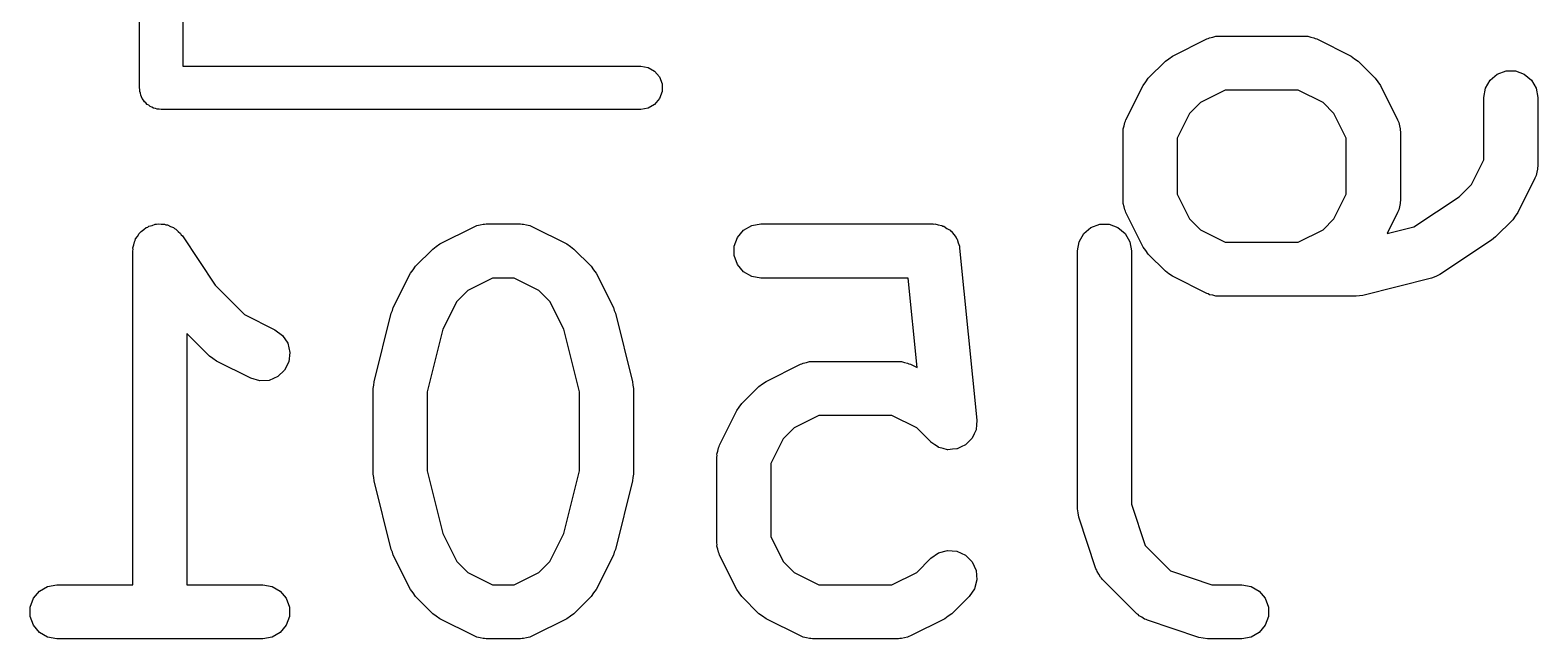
# Model space of a CAD drawing. Extents: x 25 to 326, y -201 to -21.
# Drawn here: x 84.667 to 88.847, y -37.147 to -35.46 of the extents above; entities that cross this region are included whole.
import ezdxf

# ---------------------------------------------------------------- set-up
doc = ezdxf.new("R2010")
doc.units = 0
doc.header["$MEASUREMENT"] = 0
doc.layers.add('BLACK', color=7, linetype='CONTINUOUS')

msp = doc.modelspace()

# ---------------------------------------------------------------- linework, layer by layer
at = {"layer": 'Black'}
for p, q in [((84.97, -35.62), (84.97, -34.29)), ((85.09, -34.29), (85.09, -35.56)), ((87.8341, -35.5322), (87.9293, -35.4846)), ((87.9293, -35.4846), (87.9335, -35.4834)), ((87.9335, -35.4834), (87.9372, -35.4812)), ((87.9372, -35.4812), (87.9459, -35.4797)), ((87.9459, -35.4797), (87.9543, -35.4772)), ((87.9543, -35.4772), (87.9586, -35.4774)), ((87.9586, -35.4774), (87.9629, -35.4767)), ((87.9629, -35.4767), (88.201, -35.4767)), ((88.201, -35.4767), (88.2052, -35.4774)), ((88.2052, -35.4774), (88.2095, -35.4772)), ((88.2095, -35.4772), (88.2179, -35.4797)), ((88.2179, -35.4797), (88.2266, -35.4812)), ((88.2266, -35.4812), (88.2304, -35.4834)), ((88.2304, -35.4834), (88.2345, -35.4846)), ((88.2345, -35.4846), (88.3297, -35.5322)), ((87.8244, -35.5394), (87.8341, -35.5322)), ((88.3297, -35.5322), (88.3394, -35.5394)), ((85.09, -35.56), (86.36, -35.56)), ((86.36, -35.56), (86.3805, -35.5636)), ((86.3805, -35.5636), (86.3986, -35.574)), ((86.3986, -35.574), (86.412, -35.59)), ((87.767, -35.5939), (87.8146, -35.5463)), ((87.8146, -35.5463), (87.8244, -35.5394)), ((88.3394, -35.5394), (88.3492, -35.5463)), ((88.3492, -35.5463), (88.3968, -35.5939)), ((88.7349, -35.582), (88.7594, -35.573)), ((88.7594, -35.573), (88.7854, -35.573)), ((88.7854, -35.573), (88.8099, -35.582)), ((86.412, -35.59), (86.4191, -35.6096)), ((86.4191, -35.6096), (86.4191, -35.6304)), ((87.7053, -35.7086), (87.7529, -35.6134)), ((87.7529, -35.6134), (87.7601, -35.6037)), ((87.7601, -35.6037), (87.767, -35.5939)), ((88.3968, -35.5939), (88.4037, -35.6037)), ((88.4037, -35.6037), (88.4109, -35.6134)), ((88.4109, -35.6134), (88.4585, -35.7086)), ((88.7019, -35.6213), (88.7149, -35.5987)), ((88.7149, -35.5987), (88.7349, -35.582)), ((88.8099, -35.582), (88.8298, -35.5987)), ((88.8298, -35.5987), (88.8429, -35.6213)), ((84.9709, -35.6252), (84.97, -35.62)), ((84.9709, -35.6304), (84.9709, -35.6252)), ((84.9727, -35.6353), (84.9709, -35.6304)), ((84.9736, -35.6405), (84.9727, -35.6353)), ((84.9762, -35.6451), (84.9736, -35.6405)), ((84.978, -35.65), (84.9762, -35.6451)), ((84.9814, -35.654), (84.978, -35.65)), ((84.984, -35.6586), (84.9814, -35.654)), ((86.412, -35.65), (86.3986, -35.666)), ((86.4191, -35.6304), (86.412, -35.65)), ((87.9806, -35.6267), (87.912, -35.6609)), ((88.1832, -35.6267), (87.9806, -35.6267)), ((88.2518, -35.6609), (88.1832, -35.6267)), ((88.6974, -35.6469), (88.7019, -35.6213)), ((88.6974, -35.8197), (88.6974, -35.6469)), ((88.8429, -35.6213), (88.8474, -35.6469)), ((88.8474, -35.6469), (88.8474, -35.8374)), ((84.9881, -35.6619), (84.984, -35.6586)), ((84.9914, -35.666), (84.9881, -35.6619)), ((84.996, -35.6686), (84.9914, -35.666)), ((85, -35.672), (84.996, -35.6686)), ((85.0049, -35.6738), (85, -35.672)), ((85.0095, -35.6764), (85.0049, -35.6738)), ((85.0147, -35.6773), (85.0095, -35.6764)), ((85.0196, -35.6791), (85.0147, -35.6773)), ((85.0248, -35.6791), (85.0196, -35.6791)), ((85.03, -35.68), (85.0248, -35.6791)), ((86.36, -35.68), (85.03, -35.68)), ((86.3805, -35.6764), (86.36, -35.68)), ((86.3986, -35.666), (86.3805, -35.6764)), ((87.8816, -35.6913), (87.8474, -35.7598)), ((87.912, -35.6609), (87.8816, -35.6913)), ((88.2822, -35.6913), (88.2518, -35.6609)), ((88.3164, -35.7598), (88.2822, -35.6913)), ((87.6974, -35.7421), (87.6981, -35.7379)), ((87.6979, -35.7336), (87.7004, -35.7251)), ((87.6981, -35.7379), (87.6979, -35.7336)), ((87.7004, -35.7251), (87.7019, -35.7165)), ((87.7019, -35.7165), (87.7041, -35.7127)), ((87.7041, -35.7127), (87.7053, -35.7086)), ((88.4585, -35.7086), (88.4597, -35.7127)), ((88.4597, -35.7127), (88.4619, -35.7165)), ((88.4619, -35.7165), (88.4634, -35.7251)), ((88.4634, -35.7251), (88.4659, -35.7336)), ((88.4659, -35.7336), (88.4657, -35.7379)), ((88.4657, -35.7379), (88.4664, -35.7421)), ((87.6974, -35.9326), (87.6974, -35.7421)), ((87.8474, -35.7598), (87.8474, -35.9149)), ((88.3164, -35.9149), (88.3164, -35.7598)), ((88.4664, -35.7421), (88.4664, -35.9326)), ((88.6631, -35.8882), (88.6974, -35.8197)), ((88.8407, -35.8668), (88.8395, -35.8709)), ((88.8429, -35.863), (88.8407, -35.8668)), ((88.8444, -35.8544), (88.8429, -35.863)), ((88.8469, -35.846), (88.8444, -35.8544)), ((88.8474, -35.8374), (88.8466, -35.8416)), ((88.8466, -35.8416), (88.8469, -35.846)), ((88.6294, -35.922), (88.6631, -35.8882)), ((88.8395, -35.8709), (88.7918, -35.9662)), ((87.6981, -35.9369), (87.6974, -35.9326)), ((87.6979, -35.9412), (87.6981, -35.9369)), ((87.7004, -35.9496), (87.6979, -35.9412)), ((87.7019, -35.9583), (87.7004, -35.9496)), ((87.8474, -35.9149), (87.8816, -35.9834)), ((88.2822, -35.9834), (88.3164, -35.9149)), ((88.4634, -35.9496), (88.4619, -35.9583)), ((88.4659, -35.9412), (88.4634, -35.9496)), ((88.4664, -35.9326), (88.4657, -35.9369)), ((88.4657, -35.9369), (88.4659, -35.9412)), ((88.5035, -36.0059), (88.6294, -35.922)), ((87.7041, -35.962), (87.7019, -35.9583)), ((87.7053, -35.9662), (87.7041, -35.962)), ((87.7529, -36.0614), (87.7053, -35.9662)), ((87.8816, -35.9834), (87.912, -36.0138)), ((88.2518, -36.0138), (88.2822, -35.9834)), ((88.4585, -35.9662), (88.4294, -36.0244)), ((88.4597, -35.962), (88.4585, -35.9662)), ((88.4619, -35.9583), (88.4597, -35.962)), ((88.7778, -35.9857), (88.7302, -36.0333)), ((88.7847, -35.9758), (88.7778, -35.9857)), ((88.7918, -35.9662), (88.7847, -35.9758)), ((84.9594, -36.0391), (84.9647, -36.0319)), ((84.9647, -36.0319), (84.9692, -36.0242)), ((84.9692, -36.0242), (84.9724, -36.0215)), ((84.9724, -36.0215), (84.9749, -36.0181)), ((84.9749, -36.0181), (84.9823, -36.0132)), ((84.9823, -36.0132), (84.9892, -36.0074)), ((84.9892, -36.0074), (84.9931, -36.006)), ((84.9931, -36.006), (84.9965, -36.0037)), ((84.9965, -36.0037), (85.0052, -36.0016)), ((85.0052, -36.0016), (85.0136, -35.9985)), ((85.0136, -35.9985), (85.0178, -35.9985)), ((85.0178, -35.9985), (85.0218, -35.9975)), ((85.0218, -35.9975), (85.0307, -35.9985)), ((85.0307, -35.9985), (85.0397, -35.9985)), ((85.0397, -35.9985), (85.0436, -35.9999)), ((85.0436, -35.9999), (85.0477, -36.0004)), ((85.0477, -36.0004), (85.0558, -36.0044)), ((85.0558, -36.0044), (85.0642, -36.0074)), ((85.0642, -36.0074), (85.0674, -36.0101)), ((85.0674, -36.0101), (85.0711, -36.0119)), ((85.0711, -36.0119), (85.0773, -36.0184)), ((85.0773, -36.0184), (85.0841, -36.0242)), ((85.0841, -36.0242), (85.0862, -36.0278)), ((85.0862, -36.0278), (85.0891, -36.0308)), ((85.0891, -36.0308), (85.1802, -36.1675)), ((85.8026, -36.0529), (85.8979, -36.0053)), ((85.8979, -36.0053), (85.902, -36.0041)), ((85.902, -36.0041), (85.9058, -36.0019)), ((85.9058, -36.0019), (85.9144, -36.0004)), ((85.9144, -36.0004), (85.9229, -35.9979)), ((85.9229, -35.9979), (85.9272, -35.9981)), ((85.9272, -35.9981), (85.9314, -35.9974)), ((85.9314, -35.9974), (86.0267, -35.9974)), ((86.0267, -35.9974), (86.0309, -35.9981)), ((86.0309, -35.9981), (86.0352, -35.9979)), ((86.0352, -35.9979), (86.0437, -36.0004)), ((86.0437, -36.0004), (86.0523, -36.0019)), ((86.0523, -36.0019), (86.0561, -36.0041)), ((86.0561, -36.0041), (86.0602, -36.0053)), ((86.0602, -36.0053), (86.1554, -36.0529)), ((86.6284, -36.0349), (86.6451, -36.0149)), ((86.6451, -36.0149), (86.6677, -36.0019)), ((86.6677, -36.0019), (86.6933, -35.9974)), ((86.6933, -35.9974), (87.1695, -35.9974)), ((87.1695, -35.9974), (87.1723, -35.9979)), ((87.1723, -35.9979), (87.1751, -35.9976)), ((87.1751, -35.9976), (87.1851, -36.0001)), ((87.1851, -36.0001), (87.1952, -36.0019)), ((87.1952, -36.0019), (87.1976, -36.0033)), ((87.1976, -36.0033), (87.2004, -36.004)), ((87.2004, -36.004), (87.2089, -36.0098)), ((87.2089, -36.0098), (87.2177, -36.0149)), ((87.2177, -36.0149), (87.2196, -36.0171)), ((87.2196, -36.0171), (87.2219, -36.0187)), ((87.2219, -36.0187), (87.2279, -36.027)), ((87.2279, -36.027), (87.2345, -36.0349)), ((87.5752, -36.0467), (87.5883, -36.0242)), ((87.5883, -36.0242), (87.6082, -36.0074)), ((87.6082, -36.0074), (87.6327, -35.9985)), ((87.6327, -35.9985), (87.6587, -35.9985)), ((87.6587, -35.9985), (87.6832, -36.0074)), ((87.6832, -36.0074), (87.7032, -36.0242)), ((87.7032, -36.0242), (87.7162, -36.0467)), ((87.912, -36.0138), (87.9806, -36.0481)), ((88.1832, -36.0481), (88.2518, -36.0138)), ((88.4294, -36.0244), (88.5035, -36.0059)), ((88.7302, -36.0333), (88.7241, -36.0375)), ((84.9517, -36.0724), (84.9524, -36.0683)), ((84.9517, -36.9974), (84.9517, -36.0724)), ((84.9521, -36.0641), (84.9546, -36.0555)), ((84.9524, -36.0683), (84.9521, -36.0641)), ((84.9546, -36.0555), (84.9562, -36.0467)), ((84.9562, -36.0467), (84.9583, -36.0431)), ((84.9583, -36.0431), (84.9594, -36.0391)), ((85.7355, -36.1146), (85.7832, -36.067)), ((85.7832, -36.067), (85.793, -36.0601)), ((85.793, -36.0601), (85.8026, -36.0529)), ((86.1554, -36.0529), (86.1651, -36.0601)), ((86.1651, -36.0601), (86.1749, -36.067)), ((86.1749, -36.067), (86.2226, -36.1146)), ((86.6195, -36.0594), (86.6284, -36.0349)), ((86.6195, -36.0854), (86.6195, -36.0594)), ((87.2345, -36.0349), (87.2354, -36.0375)), ((87.2354, -36.0375), (87.2371, -36.0398)), ((87.2371, -36.0398), (87.2399, -36.0497)), ((87.2399, -36.0497), (87.2434, -36.0594)), ((87.2434, -36.0594), (87.2434, -36.0622)), ((87.2434, -36.0622), (87.2442, -36.0649)), ((87.2442, -36.0649), (87.2918, -36.5411)), ((87.5707, -36.0724), (87.5752, -36.0467)), ((87.5707, -36.7867), (87.5707, -36.0724)), ((87.7162, -36.0467), (87.7207, -36.0724)), ((87.7207, -36.0724), (87.7207, -36.7745)), ((87.7601, -36.0711), (87.7529, -36.0614)), ((87.767, -36.0809), (87.7601, -36.0711)), ((87.9806, -36.0481), (88.1832, -36.0481)), ((88.7187, -36.0426), (88.5759, -36.1379)), ((88.7241, -36.0375), (88.7187, -36.0426)), ((85.7287, -36.1244), (85.7355, -36.1146)), ((86.2226, -36.1146), (86.2294, -36.1244)), ((86.6284, -36.1099), (86.6195, -36.0854)), ((86.6451, -36.1298), (86.6284, -36.1099)), ((87.8146, -36.1285), (87.767, -36.0809)), ((85.6739, -36.2293), (85.7215, -36.1341)), ((85.7215, -36.1341), (85.7287, -36.1244)), ((85.9491, -36.1474), (85.8806, -36.1816)), ((86.009, -36.1474), (85.9491, -36.1474)), ((86.0775, -36.1816), (86.009, -36.1474)), ((86.2294, -36.1244), (86.2366, -36.1341)), ((86.2366, -36.1341), (86.2842, -36.2293)), ((86.6677, -36.1429), (86.6451, -36.1298)), ((86.6933, -36.1474), (86.6677, -36.1429)), ((87.1016, -36.1474), (86.6933, -36.1474)), ((87.1265, -36.3956), (87.1016, -36.1474)), ((87.8244, -36.1354), (87.8146, -36.1285)), ((87.8341, -36.1426), (87.8244, -36.1354)), ((87.9293, -36.1902), (87.8341, -36.1426)), ((88.5525, -36.1482), (88.362, -36.1959)), ((88.5641, -36.1431), (88.5525, -36.1482)), ((88.5759, -36.1379), (88.5641, -36.1431)), ((85.1802, -36.1675), (85.2616, -36.2488)), ((85.8806, -36.1816), (85.8502, -36.212)), ((86.1079, -36.212), (86.0775, -36.1816)), ((87.9335, -36.1914), (87.9293, -36.1902)), ((87.9372, -36.1936), (87.9335, -36.1914)), ((87.9459, -36.1951), (87.9372, -36.1936)), ((87.9543, -36.1976), (87.9459, -36.1951)), ((87.9586, -36.1973), (87.9543, -36.1976)), ((87.9629, -36.1981), (87.9586, -36.1973)), ((88.3438, -36.1981), (87.9629, -36.1981)), ((88.3528, -36.1965), (88.3438, -36.1981)), ((88.362, -36.1959), (88.3528, -36.1965)), ((85.6682, -36.2447), (85.6715, -36.2372)), ((85.6715, -36.2372), (85.6739, -36.2293)), ((85.8502, -36.212), (85.8117, -36.289)), ((86.1464, -36.289), (86.1079, -36.212)), ((86.2842, -36.2293), (86.2866, -36.2372)), ((86.2866, -36.2372), (86.2899, -36.2447)), ((85.2616, -36.2488), (85.3459, -36.291)), ((85.6206, -36.4351), (85.6682, -36.2447)), ((86.2899, -36.2447), (86.3375, -36.4351)), ((85.1641, -36.3635), (85.1017, -36.3011)), ((85.1017, -36.3011), (85.1017, -36.9974)), ((85.3459, -36.291), (85.3668, -36.3065)), ((85.3668, -36.3065), (85.3812, -36.3283)), ((85.8117, -36.289), (85.7683, -36.4626)), ((86.1898, -36.4626), (86.1464, -36.289)), ((85.174, -36.3704), (85.1641, -36.3635)), ((85.3812, -36.3283), (85.3872, -36.3536)), ((85.3872, -36.3536), (85.3843, -36.3795)), ((85.1836, -36.3776), (85.174, -36.3704)), ((85.2788, -36.4252), (85.1836, -36.3776)), ((85.3726, -36.4028), (85.3537, -36.4207)), ((85.3843, -36.3795), (85.3726, -36.4028)), ((86.7074, -36.4339), (86.8026, -36.3863)), ((86.8026, -36.3863), (86.8068, -36.385)), ((86.8068, -36.385), (86.8105, -36.3829)), ((86.8105, -36.3829), (86.8192, -36.3813)), ((86.8192, -36.3813), (86.8276, -36.3788)), ((86.8276, -36.3788), (86.8319, -36.3791)), ((86.8319, -36.3791), (86.8362, -36.3783)), ((86.8362, -36.3783), (87.0743, -36.3783)), ((87.0743, -36.3783), (87.0785, -36.3791)), ((87.0785, -36.3791), (87.0829, -36.3788)), ((87.0829, -36.3788), (87.0913, -36.3813)), ((87.0913, -36.3813), (87.0999, -36.3829)), ((87.0999, -36.3829), (87.1037, -36.385)), ((87.1037, -36.385), (87.1078, -36.3863)), ((87.1078, -36.3863), (87.1265, -36.3956)), ((85.3038, -36.4326), (85.2788, -36.4252)), ((85.3298, -36.431), (85.3038, -36.4326)), ((85.3537, -36.4207), (85.3298, -36.431)), ((85.6183, -36.4533), (85.6199, -36.4443)), ((85.6199, -36.4443), (85.6206, -36.4351)), ((86.3375, -36.4351), (86.3382, -36.4443)), ((86.3382, -36.4443), (86.3398, -36.4533)), ((86.6403, -36.4955), (86.6879, -36.4479)), ((86.6879, -36.4479), (86.6978, -36.441)), ((86.6978, -36.441), (86.7074, -36.4339)), ((85.6183, -36.6914), (85.6183, -36.4533)), ((85.7683, -36.4626), (85.7683, -36.6822)), ((86.1898, -36.6822), (86.1898, -36.4626)), ((86.3398, -36.4533), (86.3398, -36.6914)), ((86.5786, -36.6103), (86.6263, -36.515)), ((86.6263, -36.515), (86.6334, -36.5054)), ((86.6334, -36.5054), (86.6403, -36.4955)), ((86.8539, -36.5283), (86.7854, -36.5626)), ((87.0566, -36.5283), (86.8539, -36.5283)), ((87.1251, -36.5626), (87.0566, -36.5283)), ((86.7854, -36.5626), (86.755, -36.593)), ((87.1641, -36.6016), (87.1251, -36.5626)), ((87.2896, -36.568), (87.2843, -36.5794)), ((87.2898, -36.5671), (87.2896, -36.5675)), ((87.2896, -36.5675), (87.2896, -36.568)), ((87.2908, -36.5545), (87.2898, -36.5671)), ((87.2919, -36.542), (87.2908, -36.5545)), ((87.2918, -36.5411), (87.2917, -36.5416)), ((87.2917, -36.5416), (87.2919, -36.542)), ((86.5737, -36.6268), (86.5752, -36.6182)), ((86.5752, -36.6182), (86.5774, -36.6144)), ((86.5774, -36.6144), (86.5786, -36.6103)), ((86.755, -36.593), (86.7207, -36.6615)), ((87.1645, -36.6019), (87.1641, -36.6016)), ((87.1648, -36.6023), (87.1645, -36.6019)), ((87.1752, -36.6093), (87.1648, -36.6023)), ((87.1854, -36.6165), (87.1752, -36.6093)), ((87.1859, -36.6167), (87.1854, -36.6165)), ((87.1863, -36.6169), (87.1859, -36.6167)), ((87.1985, -36.62), (87.1863, -36.6169)), ((87.2488, -36.6153), (87.2375, -36.6208)), ((87.2602, -36.61), (87.2488, -36.6153)), ((87.2605, -36.6097), (87.2602, -36.61)), ((87.2609, -36.6095), (87.2605, -36.6097)), ((87.2697, -36.6005), (87.2609, -36.6095)), ((87.2786, -36.5916), (87.2697, -36.6005)), ((87.2788, -36.5912), (87.2786, -36.5916)), ((87.2791, -36.5908), (87.2788, -36.5912)), ((87.2843, -36.5794), (87.2791, -36.5908)), ((86.5707, -36.6438), (86.5715, -36.6396)), ((86.5707, -36.8819), (86.5707, -36.6438)), ((86.5712, -36.6352), (86.5737, -36.6268)), ((86.5715, -36.6396), (86.5712, -36.6352)), ((87.2106, -36.6233), (87.1985, -36.62)), ((87.2111, -36.6232), (87.2106, -36.6233)), ((87.2115, -36.6234), (87.2111, -36.6232)), ((87.2241, -36.6221), (87.2115, -36.6234)), ((87.2366, -36.621), (87.2241, -36.6221)), ((87.237, -36.6208), (87.2366, -36.621)), ((87.2375, -36.6208), (87.237, -36.6208)), ((85.6199, -36.7005), (85.6183, -36.6914)), ((85.6206, -36.7096), (85.6199, -36.7005)), ((85.7683, -36.6822), (85.8117, -36.8557)), ((86.1464, -36.8557), (86.1898, -36.6822)), ((86.3382, -36.7005), (86.3375, -36.7096)), ((86.3398, -36.6914), (86.3382, -36.7005)), ((86.7207, -36.6615), (86.7207, -36.8642)), ((85.6682, -36.9001), (85.6206, -36.7096)), ((86.3375, -36.7096), (86.2899, -36.9001)), ((87.7207, -36.7745), (87.7589, -36.889)), ((87.5728, -36.7985), (87.5707, -36.7867)), ((87.5746, -36.8104), (87.5728, -36.7985)), ((87.6222, -36.9532), (87.5746, -36.8104)), ((85.8117, -36.8557), (85.8502, -36.9327)), ((86.1079, -36.9327), (86.1464, -36.8557)), ((86.7207, -36.8642), (86.755, -36.9327)), ((85.6715, -36.9076), (85.6682, -36.9001)), ((85.6739, -36.9154), (85.6715, -36.9076)), ((86.2866, -36.9076), (86.2842, -36.9154)), ((86.2899, -36.9001), (86.2866, -36.9076)), ((86.5715, -36.8862), (86.5707, -36.8819)), ((86.5712, -36.8905), (86.5715, -36.8862)), ((86.5737, -36.8989), (86.5712, -36.8905)), ((86.5752, -36.9076), (86.5737, -36.8989)), ((86.5774, -36.9113), (86.5752, -36.9076)), ((86.5786, -36.9154), (86.5774, -36.9113)), ((87.1641, -36.9241), (87.1854, -36.9092)), ((87.1854, -36.9092), (87.2106, -36.9024)), ((87.2106, -36.9024), (87.2366, -36.9047)), ((87.2366, -36.9047), (87.2602, -36.9157)), ((87.7589, -36.889), (87.8291, -36.9592)), ((85.7215, -37.0107), (85.6739, -36.9154)), ((85.8502, -36.9327), (85.8806, -36.9631)), ((86.0775, -36.9631), (86.1079, -36.9327)), ((86.2842, -36.9154), (86.2366, -37.0107)), ((86.6263, -37.0107), (86.5786, -36.9154)), ((86.755, -36.9327), (86.7854, -36.9631)), ((87.1251, -36.9631), (87.1641, -36.9241)), ((87.2602, -36.9157), (87.2786, -36.9341)), ((87.2786, -36.9341), (87.2896, -36.9577)), ((87.6242, -36.957), (87.6222, -36.9532)), ((85.8806, -36.9631), (85.9491, -36.9974)), ((86.009, -36.9974), (86.0775, -36.9631)), ((86.7854, -36.9631), (86.8539, -36.9974)), ((87.0566, -36.9974), (87.1251, -36.9631)), ((87.2919, -36.9837), (87.2851, -37.0088)), ((87.2896, -36.9577), (87.2919, -36.9837)), ((87.6254, -36.9612), (87.6242, -36.957)), ((87.6304, -36.9684), (87.6254, -36.9612)), ((87.6346, -36.9761), (87.6304, -36.9684)), ((87.6378, -36.979), (87.6346, -36.9761)), ((87.6403, -36.9826), (87.6378, -36.979)), ((87.7355, -37.0778), (87.6403, -36.9826)), ((87.8291, -36.9592), (87.9436, -36.9974)), ((84.6671, -37.0594), (84.676, -37.0349)), ((84.676, -37.0349), (84.6927, -37.0149)), ((84.6927, -37.0149), (84.7153, -37.0019)), ((84.7153, -37.0019), (84.741, -36.9974)), ((84.741, -36.9974), (84.9517, -36.9974)), ((85.1017, -36.9974), (85.3124, -36.9974)), ((85.3124, -36.9974), (85.338, -37.0019)), ((85.338, -37.0019), (85.3606, -37.0149)), ((85.3606, -37.0149), (85.3773, -37.0349)), ((85.3773, -37.0349), (85.3862, -37.0594)), ((85.7287, -37.0203), (85.7215, -37.0107)), ((85.7355, -37.0302), (85.7287, -37.0203)), ((85.7832, -37.0778), (85.7355, -37.0302)), ((85.9491, -36.9974), (86.009, -36.9974)), ((86.2226, -37.0302), (86.1749, -37.0778)), ((86.2294, -37.0203), (86.2226, -37.0302)), ((86.2366, -37.0107), (86.2294, -37.0203)), ((86.6334, -37.0203), (86.6263, -37.0107)), ((86.6403, -37.0302), (86.6334, -37.0203)), ((86.6879, -37.0778), (86.6403, -37.0302)), ((86.8539, -36.9974), (87.0566, -36.9974)), ((87.2702, -37.0302), (87.2226, -37.0778)), ((87.2851, -37.0088), (87.2702, -37.0302)), ((87.9436, -36.9974), (88.0267, -36.9974)), ((88.0267, -36.9974), (88.0523, -37.0019)), ((88.0523, -37.0019), (88.0749, -37.0149)), ((88.0749, -37.0149), (88.0916, -37.0349)), ((88.0916, -37.0349), (88.1005, -37.0594)), ((84.6671, -37.0854), (84.6671, -37.0594)), ((85.3862, -37.0594), (85.3862, -37.0854)), ((85.793, -37.0847), (85.7832, -37.0778)), ((86.1749, -37.0778), (86.1651, -37.0847)), ((86.6978, -37.0847), (86.6879, -37.0778)), ((87.2226, -37.0778), (87.2127, -37.0847)), ((87.7391, -37.0803), (87.7355, -37.0778)), ((88.1005, -37.0594), (88.1005, -37.0854)), ((84.676, -37.1099), (84.6671, -37.0854)), ((84.6927, -37.1298), (84.676, -37.1099)), ((85.3773, -37.1099), (85.3606, -37.1298)), ((85.3862, -37.0854), (85.3773, -37.1099)), ((85.8026, -37.0918), (85.793, -37.0847)), ((85.8979, -37.1395), (85.8026, -37.0918)), ((86.1554, -37.0918), (86.0602, -37.1395)), ((86.1651, -37.0847), (86.1554, -37.0918)), ((86.7074, -37.0918), (86.6978, -37.0847)), ((86.8026, -37.1395), (86.7074, -37.0918)), ((87.2031, -37.0918), (87.1078, -37.1395)), ((87.2127, -37.0847), (87.2031, -37.0918)), ((87.742, -37.0835), (87.7391, -37.0803)), ((87.7497, -37.0877), (87.742, -37.0835)), ((87.7569, -37.0927), (87.7497, -37.0877)), ((87.7611, -37.0939), (87.7569, -37.0927)), ((87.7649, -37.0959), (87.7611, -37.0939)), ((87.9077, -37.1435), (87.7649, -37.0959)), ((88.0916, -37.1099), (88.0749, -37.1298)), ((88.1005, -37.0854), (88.0916, -37.1099)), ((84.7153, -37.1429), (84.6927, -37.1298)), ((84.741, -37.1474), (84.7153, -37.1429)), ((85.3124, -37.1474), (84.741, -37.1474)), ((85.338, -37.1429), (85.3124, -37.1474)), ((85.3606, -37.1298), (85.338, -37.1429)), ((85.902, -37.1407), (85.8979, -37.1395)), ((85.9058, -37.1429), (85.902, -37.1407)), ((85.9144, -37.1444), (85.9058, -37.1429)), ((85.9229, -37.1469), (85.9144, -37.1444)), ((85.9272, -37.1466), (85.9229, -37.1469)), ((85.9314, -37.1474), (85.9272, -37.1466)), ((86.0267, -37.1474), (85.9314, -37.1474)), ((86.0309, -37.1466), (86.0267, -37.1474)), ((86.0352, -37.1469), (86.0309, -37.1466)), ((86.0437, -37.1444), (86.0352, -37.1469)), ((86.0523, -37.1429), (86.0437, -37.1444)), ((86.0561, -37.1407), (86.0523, -37.1429)), ((86.0602, -37.1395), (86.0561, -37.1407)), ((86.8068, -37.1407), (86.8026, -37.1395)), ((86.8105, -37.1429), (86.8068, -37.1407)), ((86.8192, -37.1444), (86.8105, -37.1429)), ((86.8276, -37.1469), (86.8192, -37.1444)), ((86.8319, -37.1466), (86.8276, -37.1469)), ((86.8362, -37.1474), (86.8319, -37.1466)), ((87.0743, -37.1474), (86.8362, -37.1474)), ((87.0785, -37.1466), (87.0743, -37.1474)), ((87.0829, -37.1469), (87.0785, -37.1466)), ((87.0913, -37.1444), (87.0829, -37.1469)), ((87.0999, -37.1429), (87.0913, -37.1444)), ((87.1037, -37.1407), (87.0999, -37.1429)), ((87.1078, -37.1395), (87.1037, -37.1407)), ((87.9196, -37.1453), (87.9077, -37.1435)), ((87.9314, -37.1474), (87.9196, -37.1453)), ((88.0267, -37.1474), (87.9314, -37.1474)), ((88.0523, -37.1429), (88.0267, -37.1474)), ((88.0749, -37.1298), (88.0523, -37.1429))]:
    msp.add_line(p, q, dxfattribs=at)

doc.saveas('drawing.dxf')
